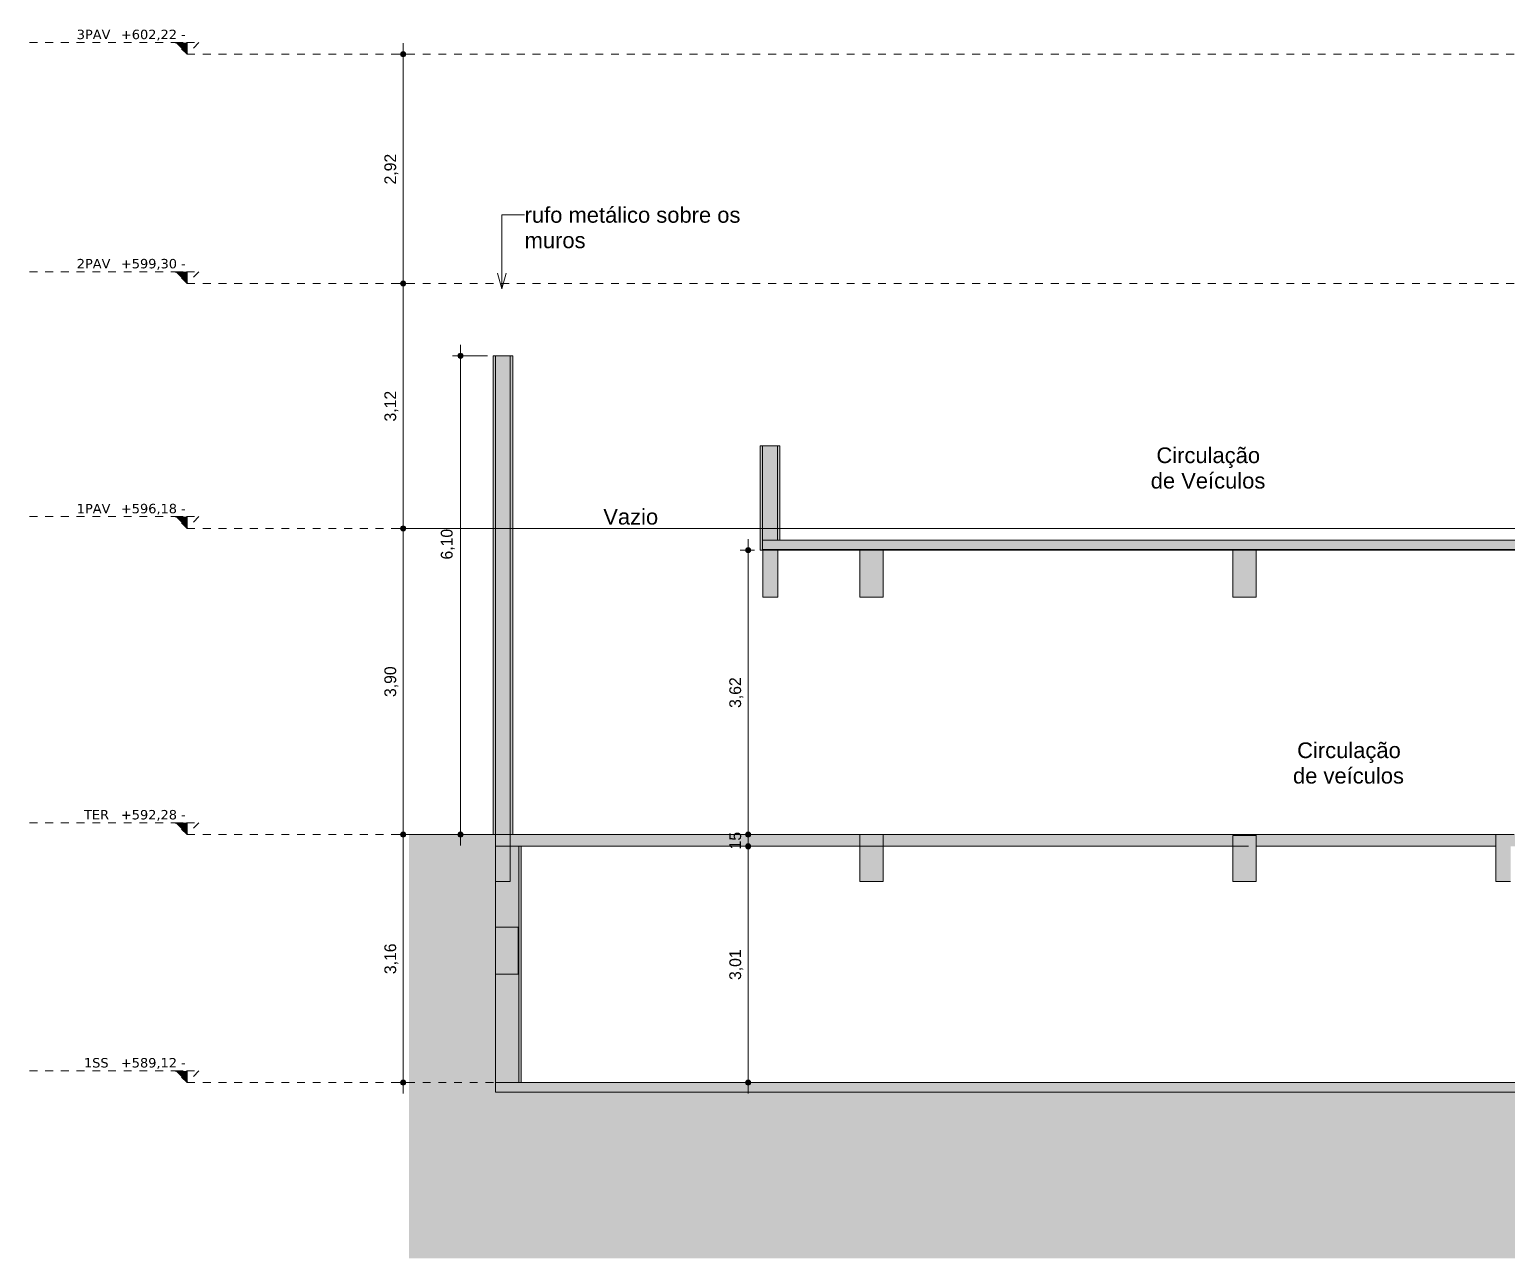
# Model space of a CAD drawing. Header units: metres. Extents: x -96 to 123, y 1 to 648.
# Drawn here: x -95.96 to -77.14, y 586.88 to 602.54 of the extents above; entities that cross this region are included whole.
import ezdxf

# ---------------------------------------------------------------- set-up
doc = ezdxf.new("R2010")
doc.units = ezdxf.units.M
doc.linetypes.add('_Tracejado longo', pattern=[0.014288, 0.009525, -0.004763])
doc.linetypes.add('IMPORT-LINHA_DE_FRONTEIRA', pattern=[0.065, 0.025, -0.00375, 0, -0.00375, 0, -0.00375, 0, -0.00375, 0.025, 0])
for name, color, linetype, lineweight in [('A-ANNO-DIMS', 7, 'Continuous', 5), ('A-ANNO-DIMS-100', 7, 'Continuous', 5), ('A-ANNO-TEXT', 7, 'Continuous', 5), ('A-AREA-IDEN', 7, 'Continuous', 5), ('A-DETL', 7, 'Continuous', 5), ('A-DETL-GENF', 7, 'Continuous', 5), ('A-FLOR-LEVL', 7, 'Continuous', 5), ('A-FLOR-OTLN', 7, 'Continuous', 5), ('A-FLOR-PATT', 7, 'Continuous', 20), ('A-WALL', 7, 'Continuous', 5), ('A-WALL-PATT', 7, 'Continuous', 20), ('C-PKNG', 7, 'Continuous', 5), ('Dimensões', 7, 'Continuous', 5), ('DIVISA1', 7, 'Continuous', 5), ('GLEBA4_LOTE_78', 7, 'Continuous', 5), ('MURO1', 7, 'Continuous', 5), ('VERTICE', 7, 'Continuous', 5)]:
    doc.layers.add(name, color=color, linetype=linetype, lineweight=lineweight)
doc.layers.add('LUC-PLA-EP-001-IMP-R00 - Sobreposição RVT_dwg', color=7, linetype='Continuous', lineweight=5, true_color=0x767676)
doc.styles.add('Arial_1', font='arial.ttf', dxfattribs={"height": 0.2})
doc.styles.add('Century Gothic', font='GOTHIC.TTF', dxfattribs={"height": 0.15})
doc.styles.add('Verdana', font='verdana.ttf', dxfattribs={"height": 0.12})
doc.dimstyles.new('PAA_-_Cota_com_linha_-_metros', dxfattribs={"dimscale": 0.3048, "dimtxt": 0.156625, "dimasz": 0.853018, "dimexe": 0.328084, "dimexo": 0.328084, "dimgap": 0.131234, "dimtad": 1, "dimrnd": 0.01, "dimzin": 0, "dimdsep": 46, "dimtxsty": 'Century Gothic', "dimblk1": 'DOTSMALL', "dimblk2": 'DOTSMALL', "dimsah": 1, "dimcen": 0.09, "dimdle": 0.459318, "dimazin": 0, "dimtfac": 1, "dimtdec": 4, "dimtix": 1, "dimtmove": 0, "dimatfit": 3, "dimfxl": 1, "dimtvp": 1, "dimtolj": 1, "dimtzin": 0, "dimarcsym": 2})
doc.dimstyles.new('PAA_-_Cota_com_linha_-_metros_2', dxfattribs={"dimscale": 0.3048, "dimtxt": 0.156625, "dimasz": 0.853018, "dimexe": 0.328084, "dimexo": 0.328084, "dimgap": 0.131234, "dimtad": 1, "dimrnd": 0.01, "dimzin": 0, "dimdsep": 46, "dimtxsty": 'Century Gothic', "dimblk1": 'DOTSMALL', "dimblk2": 'DOTSMALL', "dimsah": 1, "dimcen": 0.09, "dimdle": 0.459318, "dimazin": 0, "dimtfac": 1, "dimtdec": 4, "dimtix": 1, "dimtmove": 2, "dimatfit": 3, "dimfxl": 1, "dimtvp": 1, "dimtolj": 1, "dimtzin": 0, "dimarcsym": 2})
doc.dimstyles.new('PAA_-_Cota_com_linha_-_metros_3', dxfattribs={"dimscale": 0.3048, "dimtxt": 0.156625, "dimasz": 0.853018, "dimexe": 0.328084, "dimexo": 0.328084, "dimgap": 0.131234, "dimtad": 1, "dimdec": 0, "dimlfac": 100, "dimdsep": 46, "dimtxsty": 'Century Gothic', "dimblk1": 'DOTSMALL', "dimblk2": 'DOTSMALL', "dimsah": 1, "dimcen": 0.09, "dimdle": 0.459318, "dimazin": 0, "dimtfac": 1, "dimtdec": 4, "dimtix": 1, "dimtmove": 0, "dimatfit": 3, "dimfxl": 1, "dimtvp": 1, "dimtolj": 1, "dimtzin": 0, "dimarcsym": 2})

# ---------------------------------------------------------------- blocks, each defined once
blk = doc.blocks.new('xok - vaga carro - 2_5 x 5_0 m-V6-Section 1')
at = {"layer": 'C-PKNG'}
for p, q in [((-85.391, 592.28), (-89.73, 592.28)), ((-84.73, 592.28), (-85.091, 592.28))]:
    blk.add_line(p, q, dxfattribs=at)
blk = doc.blocks.new('xok - vaga carro - 2_5 x 5_0 m-V7-Section 1')
at = {"layer": 'C-PKNG'}
blk.add_line((-79.73, 592.28), (-84.73, 592.28), dxfattribs=at)
blk = doc.blocks.new('xok - vaga carro - 2_5 x 5_0 m-V15-Section 1')
at = {"layer": 'C-PKNG'}
for p, q in [((-81.44, 596.18), (-86.44, 596.18)), ((-86.41, 596.18), (-81.44, 596.18))]:
    blk.add_line(p, q, dxfattribs=at)
blk = doc.blocks.new('xok - vaga carro - 2_5 x 5_0 m-V16-Section 1')
at = {"layer": 'C-PKNG'}
for p, q in [((-86.41, 596.18), (-81.44, 596.18)), ((-81.44, 596.18), (-86.41, 596.18))]:
    blk.add_line(p, q, dxfattribs=at)
blk = doc.blocks.new('xok - vaga carro - 2_5 x 5_0 m-V17-Section 1')
at = {"layer": 'C-PKNG'}
blk.add_line((-81.44, 596.18), (-86.41, 596.18), dxfattribs=at)
blk = doc.blocks.new('LUC-ARQ-001-MOD-EMB_rvt-1-Section 1')
at = {"layer": 'A-FLOR-OTLN', "true_color": 0x808080}
blk.add_hatch(color=8, dxfattribs=at).paths.add_polyline_path([(-86.63, 595.91), (-75.631, 595.91), (-75.631, 596.02), (-75.442, 596.02), (-75.442, 595.91), (-75.44, 595.91), (-75.44, 596.03), (-86.63, 596.03)])
h = blk.add_hatch(color=8, dxfattribs=at)
h.paths.add_polyline_path([(-89.841, 592.13), (-85.391, 592.13), (-85.391, 592.28), (-90.031, 592.28), (-90.031, 592.13)])
h.paths.add_polyline_path([(-85.091, 592.13), (-80.641, 592.13), (-80.641, 592.27), (-80.341, 592.27), (-80.341, 592.28), (-85.091, 592.28)])
h = blk.add_hatch(color=8, dxfattribs=at)
h.paths.add_polyline_path([(-17.833, 592.13), (-17.616, 592.13), (-17.616, 592.28), (-20.646, 592.28), (-20.646, 592.13), (-18.023, 592.13)])
h.paths.add_polyline_path([(-35.386, 592.13), (-31.496, 592.13), (-31.496, 592.28), (-35.386, 592.28), (-35.386, 592.204)])
h.paths.add_polyline_path([(-4.846, 592.13), (-4.846, 592.28), (-13.246, 592.28), (-13.246, 592.13), (-12.364, 592.13), (-12.364, 592.16), (-5.036, 592.16), (-5.036, 592.13), (-4.912, 592.13)])
h.paths.add_polyline_path([(-15.743, 592.13), (-13.436, 592.13), (-13.436, 592.28), (-17.425, 592.28), (-17.425, 592.13), (-16.123, 592.13)])
h.paths.add_polyline_path([(-80.341, 592.13), (-77.291, 592.13), (-77.291, 592.28), (-80.341, 592.28), (-80.341, 592.27)])
h.paths.add_polyline_path([(-20.836, 592.13), (-20.836, 592.28), (-23.866, 592.28), (-23.866, 592.13), (-21.444, 592.13)])
h.paths.add_polyline_path([(-77.101, 592.13), (-74.016, 592.13), (-74.016, 592.28), (-77.101, 592.28), (-77.101, 592.205)])
h.paths.add_polyline_path([(-56.498, 592.13), (-56.101, 592.13), (-56.101, 592.28), (-56.498, 592.28)])
h.paths.add_polyline_path([(-55.911, 592.13), (-53.221, 592.13), (-53.221, 592.28), (-55.911, 592.28), (-55.911, 592.278)])
h.paths.add_polyline_path([(-53.031, 592.13), (-50.196, 592.13), (-50.196, 592.28), (-53.031, 592.28), (-53.031, 592.268)])
h.paths.add_polyline_path([(-24.165, 592.13), (-24.165, 592.28), (-27.571, 592.28), (-27.571, 592.13)])
h.paths.add_polyline_path([(-49.896, 592.13), (-46.006, 592.13), (-46.006, 592.28), (-49.896, 592.28), (-49.896, 592.256)])
h.paths.add_polyline_path([(-40.956, 592.13), (-40.956, 592.28), (-45.706, 592.28), (-45.706, 592.13)])
h.paths.add_polyline_path([(-35.686, 592.13), (-35.686, 592.28), (-40.436, 592.28), (-40.436, 592.13)])
h.paths.add_polyline_path([(-40.706, 592.13), (-40.686, 592.13), (-40.686, 592.28), (-40.706, 592.28), (-40.706, 592.223)])
h.paths.add_polyline_path([(-27.761, 592.13), (-27.761, 592.28), (-31.196, 592.28), (-31.196, 592.13)])
h = blk.add_hatch(color=8, dxfattribs=at)
h.paths.add_polyline_path([(-63.629, 589), (-14.264, 589), (-14.264, 589.12), (-68.23, 589.12), (-68.23, 589), (-63.819, 589)])
h.paths.add_polyline_path([(-73.727, 589), (-73.727, 589.12), (-90.031, 589.12), (-90.031, 589), (-73.73, 589)])
at = {"layer": 'A-FLOR-PATT', "lineweight": 5, "true_color": 0x808080}
h = blk.add_hatch(color=8, dxfattribs=at)
h.paths.add_polyline_path([(-86.63, 595.903), (-75.631, 595.903), (-75.631, 595.91), (-86.63, 595.91)])
h.paths.add_polyline_path([(-75.44, 595.903), (-75.44, 595.91), (-75.442, 595.91), (-75.442, 595.903)])
at = {"layer": 'A-WALL', "true_color": 0xffb76f}
for points in [[(-90.031, 592.28), (-90.031, 598.38), (-90.061, 598.38), (-90.061, 592.28)], [(-89.811, 592.28), (-89.811, 598.38), (-89.841, 598.38), (-89.841, 592.28)], [(-86.66, 595.903), (-86.63, 595.903), (-86.63, 597.23), (-86.66, 597.23)], [(-86.44, 596.03), (-86.41, 596.03), (-86.41, 597.23), (-86.44, 597.23)], [(-89.731, 589.12), (-89.701, 589.12), (-89.701, 592.13), (-89.731, 592.13)]]:
    blk.add_hatch(color=31, dxfattribs=at).paths.add_polyline_path(points)
at = {"layer": 'A-WALL-PATT', "lineweight": 5, "true_color": 0xffb76f}
for points in [[(-90.031, 596.18), (-89.841, 596.18), (-89.841, 598.38), (-90.031, 598.38)], [(-86.63, 596.03), (-86.44, 596.03), (-86.44, 597.23), (-86.63, 597.23)], [(-89.841, 592.13), (-89.841, 596.18), (-90.031, 596.18), (-90.031, 592.13)]]:
    blk.add_hatch(color=31, dxfattribs=at).paths.add_polyline_path(points)
h = blk.add_hatch(color=31, dxfattribs=at)
h.paths.add_polyline_path([(-90.031, 589.12), (-89.731, 589.12), (-89.731, 592.13), (-89.841, 592.13), (-89.841, 591.68), (-90.031, 591.68), (-90.031, 589.12)])
h.paths.add_polyline_path([(-89.739, 590.5), (-90.031, 590.5), (-90.031, 591.1), (-89.739, 591.1)])
at = {"layer": 'A-FLOR-OTLN', "lineweight": 20}
for p, q in [((-75.44, 596.03), (-86.63, 596.03)), ((-86.63, 596.03), (-86.63, 595.91)), ((-75.631, 595.91), (-86.63, 595.91)), ((-85.391, 592.28), (-90.031, 592.28)), ((-80.341, 592.28), (-85.091, 592.28)), ((-77.291, 592.28), (-80.341, 592.28)), ((-80.341, 592.28), (-80.341, 592.27)), ((-80.341, 592.27), (-80.341, 592.28)), ((-89.841, 592.13), (-85.391, 592.13)), ((-85.091, 592.13), (-80.641, 592.13)), ((-80.341, 592.13), (-77.291, 592.13)), ((-73.727, 589.12), (-90.031, 589.12))]:
    blk.add_line(p, q, dxfattribs=at)
at = {"layer": 'A-FLOR-OTLN', "color": 8, "true_color": 0x808080}
for p, q in [((-86.63, 595.91), (-86.63, 595.903)), ((-86.63, 595.903), (-86.626, 595.903)), ((-86.436, 595.903), (-85.391, 595.903)), ((-85.091, 595.903), (-80.641, 595.903)), ((-80.341, 595.903), (-75.631, 595.903))]:
    blk.add_line(p, q, dxfattribs=at)
at = {"layer": 'A-WALL', "color": 8, "true_color": 0x808080}
for p, q in [((-90.031, 598.38), (-90.061, 598.38)), ((-90.061, 598.38), (-90.061, 592.28)), ((-90.031, 592.28), (-90.031, 598.38)), ((-89.841, 598.38), (-89.841, 592.28)), ((-89.811, 598.38), (-89.841, 598.38)), ((-89.811, 592.28), (-89.811, 598.38)), ((-86.66, 597.23), (-86.66, 595.903)), ((-86.63, 597.23), (-86.66, 597.23)), ((-86.63, 595.903), (-86.63, 597.23)), ((-86.44, 597.23), (-86.44, 596.03)), ((-86.41, 597.23), (-86.44, 597.23)), ((-86.41, 596.03), (-86.41, 597.23)), ((-86.66, 595.903), (-86.63, 595.903)), ((-86.44, 596.03), (-86.41, 596.03)), ((-89.841, 592.28), (-89.811, 592.28)), ((-89.701, 592.13), (-89.731, 592.13)), ((-89.731, 592.13), (-89.731, 589.12)), ((-89.701, 589.12), (-89.701, 592.13)), ((-89.731, 589.12), (-89.701, 589.12))]:
    blk.add_line(p, q, dxfattribs=at)
at = {"layer": 'A-WALL', "lineweight": 20}
for p, q in [((-89.841, 598.38), (-90.031, 598.38)), ((-90.031, 598.38), (-90.031, 596.18)), ((-89.841, 596.18), (-89.841, 598.38)), ((-86.44, 597.23), (-86.63, 597.23)), ((-86.63, 597.23), (-86.63, 596.03)), ((-86.44, 596.03), (-86.44, 597.23)), ((-89.841, 596.18), (-90.031, 596.18)), ((-90.031, 596.18), (-90.031, 592.28)), ((-90.031, 596.18), (-89.841, 596.18)), ((-89.841, 592.13), (-89.841, 596.18)), ((-86.63, 596.03), (-86.44, 596.03)), ((-89.731, 592.13), (-89.841, 592.13)), ((-89.731, 589.12), (-89.731, 592.13)), ((-90.031, 589.12), (-89.731, 589.12))]:
    blk.add_line(p, q, dxfattribs=at)
at = {"layer": 'C-PKNG', "color": 253, "lineweight": 5, "true_color": 0x999999}
for name, p in [('xok - vaga carro - 2_5 x 5_0 m-V15-Section 1', (0, 0)), ('xok - vaga carro - 2_5 x 5_0 m-V16-Section 1', (0, 0)), ('xok - vaga carro - 2_5 x 5_0 m-V16-Section 1', (0, 0)), ('xok - vaga carro - 2_5 x 5_0 m-V16-Section 1', (0, 0)), ('xok - vaga carro - 2_5 x 5_0 m-V16-Section 1', (0, 0)), ('xok - vaga carro - 2_5 x 5_0 m-V16-Section 1', (0, 0)), ('xok - vaga carro - 2_5 x 5_0 m-V16-Section 1', (0, 0)), ('xok - vaga carro - 2_5 x 5_0 m-V16-Section 1', (0, 0)), ('xok - vaga carro - 2_5 x 5_0 m-V16-Section 1', (0, 0)), ('xok - vaga carro - 2_5 x 5_0 m-V16-Section 1', (0, 0)), ('xok - vaga carro - 2_5 x 5_0 m-V17-Section 1', (0, 0)), ('xok - vaga carro - 2_5 x 5_0 m-V6-Section 1', (0, 0)), ('xok - vaga carro - 2_5 x 5_0 m-V7-Section 1', (0, 0)), ('xok - vaga carro - 2_5 x 5_0 m-V7-Section 1', (-5, -3.16)), ('xok - vaga carro - 2_5 x 5_0 m-V7-Section 1', (0, -3.16))]:
    blk.add_blockref(name, p, dxfattribs=at)
blk = doc.blocks.new('LUC-PLA-EP-001-IMP-R00 - Sobreposição RVT_dwg_PS_CRUZETA-3147893-Section 1')
at = {"layer": 'GLEBA4_LOTE_78'}
blk.add_line((1.001, 592.28), (1.301, 592.28), dxfattribs=at)
blk = doc.blocks.new('LUC-PLA-EP-001-IMP-R00 - Sobreposição RVT_dwg_PN4-3147896-Section 1')
blk.add_blockref('LUC-PLA-EP-001-IMP-R00 - Sobreposição RVT_dwg_PS_CRUZETA-3147893-Section 1', (-89.557, 0))
blk = doc.blocks.new('LUC-PLA-EP-001-IMP-R00 - Sobreposição RVT_dwg-3147753-Section 1')
at = {"layer": 'Dimensões'}
blk.add_line((-91.131, 592.28), (-91.204, 592.28), dxfattribs=at)
blk.add_line((-91.131, 592.28), (-91.204, 592.28), dxfattribs=at)
at = {"layer": 'DIVISA1', "linetype": 'IMPORT-LINHA_DE_FRONTEIRA'}
for p, q in [((-85.391, 592.28), (-90.031, 592.28)), ((-77.291, 592.28), (-85.091, 592.28))]:
    blk.add_line(p, q, dxfattribs=at)
at = {"layer": 'MURO1'}
blk.add_line((-85.091, 592.28), (-77.291, 592.28), dxfattribs=at)
at = {"layer": 'MURO1', "flags": 128}
blk.add_lwpolyline([(-89.811, 592.28), (-89.95, 592.28), (-85.391, 592.28)], dxfattribs=at)
at = {"layer": 'VERTICE'}
blk.add_line((-89.791, 592.28), (-90.031, 592.28), dxfattribs=at)
for p in [(0, 0), (10.496, 0)]:
    blk.add_blockref('LUC-PLA-EP-001-IMP-R00 - Sobreposição RVT_dwg_PN4-3147896-Section 1', p)
blk = doc.blocks.new('LUC-PLA-EP-001-IMP-R00 - Sobreposição RVT_dwg-V111-Section 1')
at = {"layer": 'Dimensões'}
blk.add_line((-91.131, 589.12), (-91.204, 589.12), dxfattribs=at)
blk.add_line((-91.131, 589.12), (-91.204, 589.12), dxfattribs=at)
at = {"layer": 'DIVISA1', "linetype": 'IMPORT-LINHA_DE_FRONTEIRA'}
blk.add_line((-12.364, 589.12), (-90.031, 589.12), dxfattribs=at)
at = {"layer": 'MURO1', "flags": 128}
blk.add_lwpolyline([(-89.811, 589.12), (-89.95, 589.12), (-42.03, 589.12), (-42.007, 589.12), (-12.364, 589.12)], dxfattribs=at)
at = {"layer": 'VERTICE'}
blk.add_line((-89.791, 589.12), (-90.031, 589.12), dxfattribs=at)
for p in [(0, -3.16), (10.496, -3.16)]:
    blk.add_blockref('LUC-PLA-EP-001-IMP-R00 - Sobreposição RVT_dwg_PN4-3147896-Section 1', p)
blk = doc.blocks.new('LUC-PLA-EP-001-IMP-R00 - Sobreposição RVT_dwg_ESTACAO-3147895-Section 1')
blk.add_blockref('LUC-PLA-EP-001-IMP-R00 - Sobreposição RVT_dwg_PS_CRUZETA-3147893-Section 1', (-87.381, 3.9))
blk = doc.blocks.new('LUC-PLA-EP-001-IMP-R00 - Sobreposição RVT_dwg-V112-Section 1')
at = {"layer": 'Dimensões'}
for p, q in [((-90.281, 596.18), (-91.204, 596.18)), ((-90.281, 596.18), (-91.204, 596.18)), ((-90.349, 596.18), (-90.597, 596.18)), ((-90.061, 596.18), (-90.126, 596.18)), ((-89.366, 596.18), (-89.435, 596.18)), ((-89.16, 596.18), (-88.911, 596.18))]:
    blk.add_line(p, q, dxfattribs=at)
at = {"layer": 'DIVISA1', "linetype": 'IMPORT-LINHA_DE_FRONTEIRA'}
blk.add_line((-0.031, 596.18), (-90.031, 596.18), dxfattribs=at)
at = {"layer": 'MURO1'}
blk.add_line((-90.065, 596.18), (-90.061, 596.18), dxfattribs=at)
at = {"layer": 'MURO1', "flags": 128}
blk.add_lwpolyline([(-89.811, 596.18), (-89.34, 596.18), (-89.95, 596.18), (-42.03, 596.18), (-42.007, 596.18), (-0.049, 596.18)], dxfattribs=at)
at = {"layer": 'VERTICE'}
blk.add_line((-89.791, 596.18), (-90.271, 596.18), dxfattribs=at)
for name, p in [('LUC-PLA-EP-001-IMP-R00 - Sobreposição RVT_dwg_PN4-3147896-Section 1', (-0.218, 3.9)), ('LUC-PLA-EP-001-IMP-R00 - Sobreposição RVT_dwg_PN4-3147896-Section 1', (-0.195, 3.9)), ('LUC-PLA-EP-001-IMP-R00 - Sobreposição RVT_dwg_PN4-3147896-Section 1', (0, 3.9)), ('LUC-PLA-EP-001-IMP-R00 - Sobreposição RVT_dwg_ESTACAO-3147895-Section 1', (0, 0)), ('LUC-PLA-EP-001-IMP-R00 - Sobreposição RVT_dwg_PN4-3147896-Section 1', (10.496, 3.9)), ('LUC-PLA-EP-001-IMP-R00 - Sobreposição RVT_dwg_PN4-3147896-Section 1', (11.074, 3.9))]:
    blk.add_blockref(name, p)
blk = doc.blocks.new('Level - Extremidade do nível - Seta preenchida-686677-Section 1')
at = {"layer": 'A-FLOR-LEVL', "linetype": '_Tracejado longo'}
blk.add_hatch(color=256, dxfattribs=at).paths.add_polyline_path([(-94.107, 592.43), (-93.957, 592.28), (-93.957, 592.43)])
for p, q in [((-95.964, 592.43), (-93.807, 592.43)), ((-93.957, 592.28), (-94.107, 592.43)), ((-94.107, 592.43), (-93.957, 592.43)), ((-93.957, 592.28), (-94.107, 592.43)), ((-93.807, 592.43), (-93.957, 592.28)), ((-93.957, 592.28), (-93.957, 592.43)), ((-93.957, 592.43), (-93.957, 592.28))]:
    blk.add_line(p, q, dxfattribs=at)
blk = doc.blocks.new('DIMBLOCK5-Section 1')
at = {"layer": 'A-ANNO-DIMS-100', "true_color": 0x800000}
h = blk.add_hatch(color=16, dxfattribs=at)
edge = h.paths.add_edge_path()
edge.add_arc((-91.205, 602.22), 0.0325, 0, 360)
h = blk.add_hatch(color=16, dxfattribs=at)
edge = h.paths.add_edge_path()
edge.add_arc((-91.205, 599.3), 0.0325, 0, 360)
at = {"layer": 'A-ANNO-DIMS-100', "color": 16, "true_color": 0x800000}
for p, q in [((-91.205, 602.36), (-91.205, 599.3)), ((-91.205, 602.22), (-91.259, 602.22)), ((-91.205, 602.22), (-91.105, 602.22)), ((-91.205, 599.3), (-91.259, 599.3)), ((-91.205, 599.3), (-91.105, 599.3))]:
    blk.add_line(p, q, dxfattribs=at)
for centre in [(-91.205, 602.22), (-91.205, 599.3)]:
    blk.add_circle(centre, 0.0325, dxfattribs=at)
at = {"layer": 'A-ANNO-DIMS-100', "color": 0, "insert": (-91.445, 600.562), "char_height": 0.15, "width": 0.4755, "attachment_point": 1, "rotation": 90, "line_spacing_factor": 0.984502, "style": 'Century Gothic'}
blk.add_mtext('2,92', dxfattribs=at)
blk = doc.blocks.new('_DotSmall')
at = {"color": 0, "linetype": 'ByBlock', "const_width": 0.5}
blk.add_lwpolyline([(-0.0625, 0, 1), (0.0625, 0, 1)], format="xyb", close=True, dxfattribs=at)
blk = doc.blocks.new('DIMBLOCK6-Section 1')
at = {"layer": 'A-ANNO-DIMS-100', "true_color": 0x800000}
h = blk.add_hatch(color=16, dxfattribs=at)
edge = h.paths.add_edge_path()
edge.add_arc((-91.205, 599.3), 0.0325, 0, 360)
h = blk.add_hatch(color=16, dxfattribs=at)
edge = h.paths.add_edge_path()
edge.add_arc((-91.205, 596.18), 0.0325, 0, 360)
at = {"layer": 'A-ANNO-DIMS-100', "color": 16, "true_color": 0x800000}
for p, q in [((-91.205, 599.3), (-91.259, 599.3)), ((-91.205, 599.3), (-91.205, 596.18)), ((-91.205, 599.3), (-91.105, 599.3)), ((-91.205, 596.18), (-91.259, 596.18)), ((-91.205, 596.18), (-91.105, 596.18))]:
    blk.add_line(p, q, dxfattribs=at)
for centre in [(-91.205, 599.3), (-91.205, 596.18)]:
    blk.add_circle(centre, 0.0325, dxfattribs=at)
at = {"layer": 'A-ANNO-DIMS-100', "color": 0, "insert": (-91.445, 597.542), "char_height": 0.15, "width": 0.4755, "attachment_point": 1, "rotation": 90, "line_spacing_factor": 0.984502, "style": 'Century Gothic'}
blk.add_mtext('3,12', dxfattribs=at)
blk = doc.blocks.new('DIMBLOCK7-Section 1')
at = {"layer": 'A-ANNO-DIMS-100', "true_color": 0x800000}
h = blk.add_hatch(color=16, dxfattribs=at)
edge = h.paths.add_edge_path()
edge.add_arc((-91.205, 596.18), 0.0325, 0, 360)
h = blk.add_hatch(color=16, dxfattribs=at)
edge = h.paths.add_edge_path()
edge.add_arc((-91.205, 592.28), 0.0325, 0, 360)
at = {"layer": 'A-ANNO-DIMS-100', "color": 16, "true_color": 0x800000}
for p, q in [((-91.205, 596.18), (-91.259, 596.18)), ((-91.205, 596.18), (-91.205, 592.28)), ((-91.205, 596.18), (-91.105, 596.18)), ((-91.205, 592.28), (-91.259, 592.28)), ((-91.205, 592.28), (-91.105, 592.28))]:
    blk.add_line(p, q, dxfattribs=at)
for centre in [(-91.205, 596.18), (-91.205, 592.28)]:
    blk.add_circle(centre, 0.0325, dxfattribs=at)
at = {"layer": 'A-ANNO-DIMS-100', "color": 0, "insert": (-91.445, 594.032), "char_height": 0.15, "width": 0.4755, "attachment_point": 1, "rotation": 90, "line_spacing_factor": 0.984502, "style": 'Century Gothic'}
blk.add_mtext('3,90', dxfattribs=at)
blk = doc.blocks.new('DIMBLOCK8-Section 1')
at = {"layer": 'A-ANNO-DIMS-100', "true_color": 0x800000}
h = blk.add_hatch(color=16, dxfattribs=at)
edge = h.paths.add_edge_path()
edge.add_arc((-91.205, 592.28), 0.0325, 0, 360)
h = blk.add_hatch(color=16, dxfattribs=at)
edge = h.paths.add_edge_path()
edge.add_arc((-91.205, 589.12), 0.0325, 0, 360)
at = {"layer": 'A-ANNO-DIMS-100', "color": 16, "true_color": 0x800000}
for p, q in [((-91.205, 592.28), (-91.259, 592.28)), ((-91.205, 592.28), (-91.205, 588.98)), ((-91.205, 592.28), (-91.105, 592.28)), ((-91.205, 589.12), (-91.259, 589.12)), ((-91.205, 589.12), (-91.105, 589.12))]:
    blk.add_line(p, q, dxfattribs=at)
for centre in [(-91.205, 592.28), (-91.205, 589.12)]:
    blk.add_circle(centre, 0.0325, dxfattribs=at)
at = {"layer": 'A-ANNO-DIMS-100', "color": 0, "insert": (-91.445, 590.502), "char_height": 0.15, "width": 0.4755, "attachment_point": 1, "rotation": 90, "line_spacing_factor": 0.984502, "style": 'Century Gothic'}
blk.add_mtext('3,16', dxfattribs=at)
blk = doc.blocks.new('DIMBLOCK12-Section 1')
at = {"layer": 'A-ANNO-DIMS-100', "true_color": 0x800000}
h = blk.add_hatch(color=16, dxfattribs=at)
edge = h.paths.add_edge_path()
edge.add_arc((-90.477, 598.38), 0.0325, 0, 360)
h = blk.add_hatch(color=16, dxfattribs=at)
edge = h.paths.add_edge_path()
edge.add_arc((-90.477, 592.28), 0.0325, 0, 360)
at = {"layer": 'A-ANNO-DIMS-100', "color": 16, "true_color": 0x800000}
for p, q in [((-90.477, 598.38), (-90.577, 598.38)), ((-90.477, 598.52), (-90.477, 592.14)), ((-90.477, 598.38), (-90.131, 598.38)), ((-90.477, 592.28), (-90.531, 592.28)), ((-90.477, 592.28), (-90.377, 592.28))]:
    blk.add_line(p, q, dxfattribs=at)
for centre in [(-90.477, 598.38), (-90.477, 592.28)]:
    blk.add_circle(centre, 0.0325, dxfattribs=at)
at = {"layer": 'A-ANNO-DIMS-100', "color": 0, "insert": (-90.726, 595.784), "char_height": 0.15, "width": 0.4755, "attachment_point": 1, "rotation": 90, "line_spacing_factor": 0.984502, "style": 'Century Gothic'}
blk.add_mtext('6,10', dxfattribs=at)
blk = doc.blocks.new('DIMBLOCK13-Section 1')
at = {"layer": 'A-ANNO-DIMS-100', "true_color": 0x800000}
h = blk.add_hatch(color=16, dxfattribs=at)
edge = h.paths.add_edge_path()
edge.add_arc((-86.812, 595.903), 0.0325, 0, 360)
h = blk.add_hatch(color=16, dxfattribs=at)
edge = h.paths.add_edge_path()
edge.add_arc((-86.812, 592.28), 0.0325, 0, 360)
at = {"layer": 'A-ANNO-DIMS-100', "color": 16, "true_color": 0x800000}
for p, q in [((-86.812, 595.903), (-86.912, 595.903)), ((-86.812, 596.043), (-86.812, 592.28)), ((-86.812, 595.903), (-86.73, 595.903)), ((-86.812, 592.28), (-86.866, 592.28)), ((-86.812, 592.28), (-86.712, 592.28))]:
    blk.add_line(p, q, dxfattribs=at)
for centre in [(-86.812, 595.903), (-86.812, 592.28)]:
    blk.add_circle(centre, 0.0325, dxfattribs=at)
at = {"layer": 'A-ANNO-DIMS-100', "color": 0, "insert": (-87.052, 593.893), "char_height": 0.15, "width": 0.4755, "attachment_point": 1, "rotation": 90, "line_spacing_factor": 0.984502, "style": 'Century Gothic'}
blk.add_mtext('3,62', dxfattribs=at)
blk = doc.blocks.new('DIMBLOCK14-Section 1')
at = {"layer": 'A-ANNO-DIMS-100', "true_color": 0x800000}
h = blk.add_hatch(color=16, dxfattribs=at)
edge = h.paths.add_edge_path()
edge.add_arc((-86.812, 592.28), 0.0325, 0, 360)
h = blk.add_hatch(color=16, dxfattribs=at)
edge = h.paths.add_edge_path()
edge.add_arc((-86.812, 592.13), 0.0325, 0, 360)
at = {"layer": 'A-ANNO-DIMS-100', "color": 16, "true_color": 0x800000}
for p, q in [((-86.812, 592.28), (-86.866, 592.28)), ((-86.812, 592.28), (-86.812, 592.13)), ((-86.812, 592.28), (-86.712, 592.28)), ((-86.812, 592.13), (-86.912, 592.13)), ((-86.812, 592.13), (-80.441, 592.13))]:
    blk.add_line(p, q, dxfattribs=at)
for centre in [(-86.812, 592.28), (-86.812, 592.13)]:
    blk.add_circle(centre, 0.0325, dxfattribs=at)
at = {"layer": 'A-ANNO-DIMS-100', "color": 0, "insert": (-87.052, 592.091), "char_height": 0.15, "width": 0.2744, "attachment_point": 1, "rotation": 90, "line_spacing_factor": 0.984502, "style": 'Century Gothic'}
blk.add_mtext('15', dxfattribs=at)
blk = doc.blocks.new('DIMBLOCK15-Section 1')
at = {"layer": 'A-ANNO-DIMS-100', "true_color": 0x800000}
h = blk.add_hatch(color=16, dxfattribs=at)
edge = h.paths.add_edge_path()
edge.add_arc((-86.812, 592.13), 0.0325, 0, 360)
h = blk.add_hatch(color=16, dxfattribs=at)
edge = h.paths.add_edge_path()
edge.add_arc((-86.812, 589.12), 0.0325, 0, 360)
at = {"layer": 'A-ANNO-DIMS-100', "color": 16, "true_color": 0x800000}
for p, q in [((-86.812, 592.13), (-86.912, 592.13)), ((-86.812, 592.13), (-86.812, 588.98)), ((-86.812, 592.13), (-80.441, 592.13)), ((-86.812, 589.12), (-86.866, 589.12)), ((-86.812, 589.12), (-86.712, 589.12))]:
    blk.add_line(p, q, dxfattribs=at)
for centre in [(-86.812, 592.13), (-86.812, 589.12)]:
    blk.add_circle(centre, 0.0325, dxfattribs=at)
at = {"layer": 'A-ANNO-DIMS-100', "color": 0, "insert": (-87.052, 590.427), "char_height": 0.15, "width": 0.4755, "attachment_point": 1, "rotation": 90, "line_spacing_factor": 0.984502, "style": 'Century Gothic'}
blk.add_mtext('3,01', dxfattribs=at)

msp = doc.modelspace()

# ---------------------------------------------------------------- hatches: boundary and pattern name
at = {"layer": 'A-DETL-GENF', "true_color": 0x808080}
h = msp.add_hatch(color=8, dxfattribs=at)
h.paths.add_polyline_path([(-90.031, 590.5), (-89.739, 590.5), (-89.739, 591.1), (-90.031, 591.1)])
h.paths.add_polyline_path([(-56.501, 591.53), (-56.501, 591.68), (-55.911, 591.68), (-55.911, 592.28), (-56.101, 592.28), (-56.101, 591.78), (-56.501, 591.78), (-56.501, 592.28), (-56.691, 592.28), (-56.691, 591.53)])
h.paths.add_polyline_path([(-35.386, 591.68), (-35.386, 592.28), (-35.686, 592.28), (-35.686, 591.68)])
h.paths.add_polyline_path([(-85.091, 591.68), (-85.091, 592.28), (-85.391, 592.28), (-85.391, 591.68)])
h.paths.add_polyline_path([(-13.436, 591.68), (-13.246, 591.68), (-13.246, 592.28), (-13.436, 592.28), (-13.436, 591.794)])
h.paths.add_polyline_path([(-40.956, 591.68), (-40.706, 591.68), (-40.706, 592.28), (-40.956, 592.28)])
h.paths.add_polyline_path([(-40.686, 591.68), (-40.436, 591.68), (-40.436, 592.28), (-40.686, 592.28)])
h.paths.add_polyline_path([(-53.031, 591.68), (-53.031, 592.28), (-53.221, 592.28), (-53.221, 591.68)])
h.paths.add_polyline_path([(-31.496, 591.68), (-31.196, 591.68), (-31.196, 592.28), (-31.496, 592.28)])
h.paths.add_polyline_path([(-17.425, 591.68), (-17.425, 592.28), (-17.616, 592.28), (-17.616, 591.68)])
h.paths.add_polyline_path([(-20.836, 591.68), (-20.646, 591.68), (-20.646, 592.28), (-20.836, 592.28)])
h.paths.add_polyline_path([(-49.896, 591.68), (-49.896, 592.28), (-50.196, 592.28), (-50.196, 591.68)])
h.paths.add_polyline_path([(-27.761, 591.68), (-27.571, 591.68), (-27.571, 592.28), (-27.761, 592.28)])
h.paths.add_polyline_path([(-45.767, 591.68), (-45.706, 591.68), (-45.706, 592.28), (-46.006, 592.28), (-46.006, 591.68)])
h.paths.add_polyline_path([(-90.031, 591.68), (-89.841, 591.68), (-89.841, 592.13), (-90.031, 592.13)])
h.paths.add_polyline_path([(-24.165, 591.68), (-23.866, 591.68), (-23.866, 592.28), (-24.165, 592.28)])
h.paths.add_polyline_path([(-77.291, 591.68), (-77.101, 591.68), (-77.101, 592.28), (-77.291, 592.28)])
h.paths.add_polyline_path([(-74.016, 591.68), (-73.826, 591.68), (-73.826, 592.28), (-74.016, 592.28)])
h.paths.add_polyline_path([(-80.341, 591.68), (-80.341, 592.27), (-80.641, 592.27), (-80.641, 591.68)])
h.paths.add_polyline_path([(-50.196, 595.08), (-49.846, 595.08), (-49.846, 595.78), (-50.196, 595.78), (-50.196, 595.618)])
h.paths.add_polyline_path([(-41.006, 595.28), (-40.706, 595.28), (-40.706, 595.78), (-41.006, 595.78), (-41.006, 595.618)])
h.paths.add_polyline_path([(-55.236, 595.28), (-54.986, 595.28), (-54.986, 595.88), (-55.236, 595.88), (-55.236, 595.618)])
h.paths.add_polyline_path([(-45.767, 595.28), (-45.706, 595.28), (-45.706, 595.78), (-46.006, 595.78), (-46.006, 595.28)])
h.paths.add_polyline_path([(-40.686, 595.28), (-40.386, 595.28), (-40.386, 595.78), (-40.686, 595.78), (-40.686, 595.618)])
h.paths.add_polyline_path([(-86.436, 595.303), (-86.436, 595.903), (-86.626, 595.903), (-86.626, 595.303)])
h.paths.add_polyline_path([(-80.341, 595.303), (-80.341, 595.903), (-80.641, 595.903), (-80.641, 595.303)])
h.paths.add_polyline_path([(-85.391, 595.303), (-85.091, 595.303), (-85.091, 595.903), (-85.391, 595.903)])
h.paths.add_polyline_path([(-75.442, 595.43), (-75.442, 596.02), (-75.631, 596.02), (-75.631, 595.43)])
h.paths.add_polyline_path([(-35.686, 595.48), (-35.386, 595.48), (-35.386, 596.08), (-35.686, 596.08), (-35.686, 595.618)])
h.paths.add_polyline_path([(-37.261, 595.48), (-37.071, 595.48), (-37.071, 596.08), (-37.261, 596.08), (-37.261, 595.618)])
h.paths.add_polyline_path([(-31.196, 595.48), (-31.196, 596.08), (-31.496, 596.08), (-31.496, 595.48)])
h.paths.add_polyline_path([(-26.031, 595.48), (-26.031, 596.08), (-26.281, 596.08), (-26.281, 595.48)])
at = {"layer": 'A-DETL-GENF', "true_color": 0x804040}
h = msp.add_hatch(dxfattribs=at)
h.set_pattern_fill('FP_7', color=17, style=0, pattern_type=2)
h.set_pattern_definition([(0, (-45.767, 618.222), (0.635, 0.635), [0.635, -0.635]), (0, (-45.767, 618.46), (0.635, 0.635), [0.635, -0.635]), (0, (-45.767, 618.699), (0.635, 0.635), [0.635, -0.635]), (90, (-45.688, 618.778), (-0.635, 0.635), [0.635, -0.635]), (90, (-45.45, 618.778), (-0.635, 0.635), [0.635, -0.635]), (90, (-45.212, 618.778), (-0.635, 0.635), [0.635, -0.635])])
h.paths.add_polyline_path([(1.869, 586.88), (1.869, 591.2), (-5.036, 591.2), (-5.036, 592.16), (-12.364, 592.16), (-12.364, 589), (-68.135, 589), (-68.135, 588.674), (-73.73, 589), (-90.031, 589), (-90.031, 592.28), (-91.131, 592.28), (-91.131, 586.88), (-3.202, 586.88)])

# ---------------------------------------------------------------- linework, layer by layer
at = {"layer": 'A-ANNO-TEXT'}
for p, q in [((-89.95, 600.174), (-89.659, 600.174)), ((-89.95, 599.232), (-89.95, 600.174)), ((-89.95, 599.232), (-90.004, 599.432)), ((-89.95, 599.232), (-89.896, 599.432))]:
    msp.add_line(p, q, dxfattribs=at)
at = {"layer": 'A-DETL'}
for p, q in [((-86.626, 595.903), (-86.626, 595.303)), ((-86.436, 595.903), (-86.626, 595.903)), ((-86.436, 595.303), (-86.436, 595.903)), ((-85.091, 595.903), (-85.391, 595.903)), ((-85.391, 595.903), (-85.391, 595.303)), ((-85.091, 595.303), (-85.091, 595.903)), ((-80.341, 595.903), (-80.641, 595.903)), ((-80.641, 595.903), (-80.641, 595.303)), ((-80.341, 595.303), (-80.341, 595.903)), ((-86.626, 595.303), (-86.436, 595.303)), ((-85.391, 595.303), (-85.091, 595.303)), ((-80.641, 595.303), (-80.341, 595.303)), ((-90.031, 592.28), (-91.131, 592.28)), ((-90.031, 592.13), (-90.031, 592.28)), ((-85.091, 592.28), (-85.391, 592.28)), ((-85.391, 592.28), (-85.391, 591.68)), ((-85.091, 591.68), (-85.091, 592.28)), ((-80.341, 592.27), (-80.641, 592.27)), ((-80.641, 592.27), (-80.641, 591.68)), ((-80.341, 591.68), (-80.341, 592.27)), ((-77.291, 592.28), (-77.291, 591.68)), ((-77.101, 592.28), (-77.291, 592.28)), ((-90.031, 592.13), (-90.031, 591.68)), ((-89.841, 592.13), (-90.031, 592.13)), ((-89.841, 591.68), (-89.841, 592.13)), ((-90.031, 591.1), (-90.031, 591.68)), ((-90.031, 591.68), (-89.841, 591.68)), ((-85.391, 591.68), (-85.091, 591.68)), ((-80.641, 591.68), (-80.341, 591.68)), ((-77.291, 591.68), (-77.101, 591.68)), ((-89.739, 591.1), (-90.031, 591.1)), ((-90.031, 591.1), (-90.031, 590.5)), ((-89.739, 590.5), (-89.739, 591.1)), ((-90.031, 589), (-90.031, 590.5)), ((-90.031, 590.5), (-89.739, 590.5)), ((-73.73, 589), (-90.031, 589))]:
    msp.add_line(p, q, dxfattribs=at)
at = {"layer": 'A-FLOR-LEVL', "linetype": '_Tracejado longo'}
for p, q in [((-93.957, 602.22), (2.54, 602.22)), ((-93.957, 599.3), (2.54, 599.3)), ((-93.957, 596.18), (2.54, 596.18)), ((-93.957, 592.28), (2.54, 592.28)), ((-93.957, 589.12), (2.54, 589.12))]:
    msp.add_line(p, q, dxfattribs=at)

# ---------------------------------------------------------------- block references
at = {"lineweight": 5}
msp.add_blockref('LUC-ARQ-001-MOD-EMB_rvt-1-Section 1', (0, 0), dxfattribs=at)
at = {"layer": 'A-FLOR-LEVL', "linetype": '_Tracejado longo'}
for p in [(0, 9.94), (0, 7.02), (0, 3.9), (0, 0), (0, -3.16)]:
    msp.add_blockref('Level - Extremidade do nível - Seta preenchida-686677-Section 1', p, dxfattribs=at)
at = {"layer": 'LUC-PLA-EP-001-IMP-R00 - Sobreposição RVT_dwg', "color": 7}
for name in ['LUC-PLA-EP-001-IMP-R00 - Sobreposição RVT_dwg-V112-Section 1', 'LUC-PLA-EP-001-IMP-R00 - Sobreposição RVT_dwg-3147753-Section 1', 'LUC-PLA-EP-001-IMP-R00 - Sobreposição RVT_dwg-V111-Section 1']:
    msp.add_blockref(name, (0, 0), dxfattribs=at)

# ---------------------------------------------------------------- texts
at = {"layer": 'A-ANNO-TEXT', "char_height": 0.2, "attachment_point": 1, "style": 'Arial_1'}
for s, insert, width in [('rufo metálico sobre os ', (-89.659, 600.274), 3.51941), ('muros', (-89.659, 599.95), 0.96202), ('Circulação ', (-79.82, 593.454), 1.73966), ('de veículos', (-79.873, 593.13), 1.77173)]:
    msp.add_mtext(s, dxfattribs=dict(at, insert=insert, width=width))
at = {"layer": 'A-AREA-IDEN', "char_height": 0.2, "attachment_point": 1, "style": 'Arial_1'}
for s, insert, width in [('Circulação', (-81.612, 597.212), 1.64346), ('de Veículos', (-81.685, 596.888), 1.81983), ('Vazio', (-88.657, 596.429), 0.86582)]:
    msp.add_mtext(s, dxfattribs=dict(at, insert=insert, width=width))
at = {"layer": 'A-FLOR-LEVL', "linetype": '_Tracejado longo', "char_height": 0.12, "attachment_point": 1, "style": 'Verdana'}
for s, insert, width in [('3PAV', (-95.363, 602.533), 0.48903), ('+602,22 -', (-94.8, 602.533), 0.98608), ('2PAV', (-95.363, 599.613), 0.48903), ('+599,30 -', (-94.8, 599.613), 0.98608), ('1PAV', (-95.363, 596.493), 0.48903), ('+596,18 -', (-94.8, 596.493), 0.98608), ('TER', (-95.271, 592.593), 0.37679), ('+592,28 -', (-94.8, 592.593), 0.98608), ('1SS', (-95.271, 589.433), 0.37679), ('+589,12 -', (-94.8, 589.433), 0.98608)]:
    msp.add_mtext(s, dxfattribs=dict(at, insert=insert, width=width))

# ---------------------------------------------------------------- dimensions: what is measured, and where the dimension line sits
at = {"layer": 'A-ANNO-DIMS', "color": 16, "true_color": 0x800000}
for base, p1, p2, dimstyle, override, picture, middle in [((-91.205, 599.3), (-91.159, 602.22), (-91.159, 599.3), 'PAA_-_Cota_com_linha_-_metros', {"dimpost": '<>', "dimfxl": 2.92}, 'DIMBLOCK5-Section 1', (-91.324, 600.76)), ((-91.205, 596.18), (-91.159, 599.3), (-91.159, 596.18), 'PAA_-_Cota_com_linha_-_metros', {"dimpost": '<>', "dimfxl": 3.12}, 'DIMBLOCK6-Section 1', (-91.324, 597.74)), ((-91.205, 592.28), (-91.159, 596.18), (-91.159, 592.28), 'PAA_-_Cota_com_linha_-_metros', {"dimpost": '<>', "dimfxl": 3.9}, 'DIMBLOCK7-Section 1', (-91.324, 594.23)), ((-86.812, 592.28), (-86.63, 595.903), (-86.766, 592.28), 'PAA_-_Cota_com_linha_-_metros', {"dimpost": '<>', "dimfxl": 3.625561}, 'DIMBLOCK13-Section 1', (-86.931, 594.091)), ((-86.812, 592.13), (-86.766, 592.28), (-80.341, 592.13), 'PAA_-_Cota_com_linha_-_metros_3', {"dimpost": '<>', "dimfxl": 6.426313}, 'DIMBLOCK14-Section 1', (-86.929, 592.205)), ((-91.205, 589.12), (-91.159, 592.28), (-91.159, 589.12), 'PAA_-_Cota_com_linha_-_metros', {"dimpost": '<>', "dimfxl": 3.16}, 'DIMBLOCK8-Section 1', (-91.324, 590.7)), ((-86.812, 589.12), (-80.341, 592.13), (-86.766, 589.12), 'PAA_-_Cota_com_linha_-_metros', {"dimpost": '<>', "dimfxl": 7.094723}, 'DIMBLOCK15-Section 1', (-86.931, 590.625))]:
    dim = msp.add_linear_dim(base=base, p1=p1, p2=p2, angle=90, dimstyle=dimstyle, override=override, dxfattribs=at)
    dim.commit()
    dim.dimension.update_dxf_attribs({"geometry": picture, "text_midpoint": middle})
dim = msp.add_linear_dim(base=(-90.477, 592.28), p1=(-90.031, 598.38), p2=(-90.431, 592.28), angle=90, dimstyle='PAA_-_Cota_com_linha_-_metros_2', override={"dimpost": '<>', "dimfxl": 6.113059}, dxfattribs=at)
dim.commit()
dim.dimension.update_dxf_attribs({"geometry": 'DIMBLOCK12-Section 1', "text_midpoint": (-90.626, 596.022), "dimtype": 160, "text_rotation": 90})

doc.saveas('drawing.dxf')
